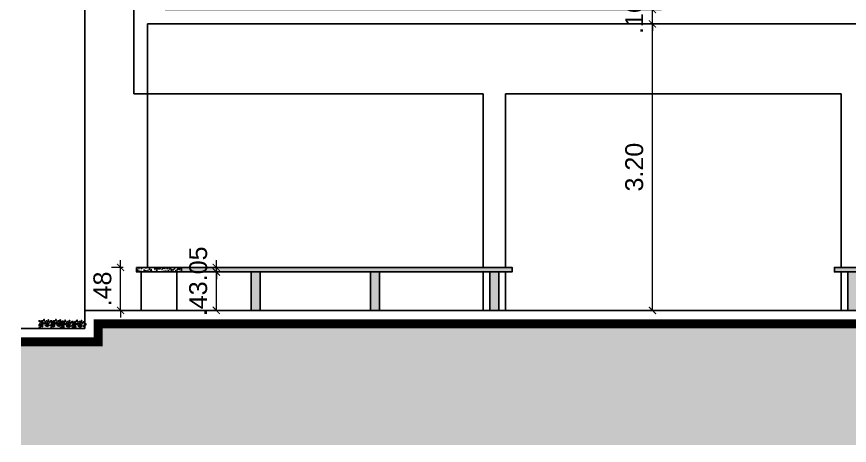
# Model space of a CAD drawing. Header units: metres. Extents: x 2440 to 5689, y 77 to 398.
# Drawn here: x 3404.16 to 3413.46, y 216.07 to 220.86 of the extents above; entities that cross this region are included whole.
import ezdxf

# ---------------------------------------------------------------- set-up
doc = ezdxf.new("R2010")
doc.units = ezdxf.units.M
doc.header["$LTSCALE"] = 7
doc.header["$MEASUREMENT"] = 0
doc.header["$PDMODE"] = 2
doc.layers.add('2prancha', color=4, linetype='Continuous', lineweight=18)
for name, color, linetype in [('COTA 1 100', 2, 'Continuous'), ('HACHURA', 251, 'Continuous'), ('PENA 0.15', 7, 'Continuous'), ('PENA 01', 1, 'Continuous'), ('PENA 02', 2, 'Continuous'), ('PENA 06', 6, 'Continuous'), ('VEG_PLANTAS', 94, 'Continuous')]:
    doc.layers.add(name, color=color, linetype=linetype)
doc.styles.add('Luana', font='arial.ttf')
doc.dimstyles.new('arial100', dxfattribs={"dimtxt": 0.2, "dimasz": 0.08, "dimexe": 0.1, "dimexo": 0.2, "dimgap": 0.1, "dimtad": 1, "dimzin": 4, "dimdsep": 46, "dimtxsty": 'Luana', "dimblk": 'ARCHTICK', "dimcen": 0, "dimclrd": 7, "dimclre": 7, "dimclrt": 256, "dimadec": 0, "dimazin": 0, "dimtfac": 1, "dimtix": 1, "dimtmove": 0, "dimatfit": 3, "dimldrblk": 'CLOSEDBLANK', "dimfxl": 0, "dimlwd": 5, "dimlwe": 5, "dimarcsym": 0})

# ---------------------------------------------------------------- blocks, each defined once
blk = doc.blocks.new('cacho6')
for centre, radius in [((-0.4162314897766209, 0.2422481668974825), 0.018353002582938), ((-0.3253869985356631, 0.2837365421311855), 0.0155581419045886), ((-0.2553069579882532, 0.2603993304662548), 0.0103822299248157), ((-0.1592713517848807, 0.3096667754603004), 0.0082006619767601), ((-0.0424712857318923, 0.2215039792806355), 0.0116054156875608), ((0.0146309651204746, 0.2526202607059105), 0.0183358022910445), ((0.1277052912489012, 0.2837365421309226), 0.0155581419045886), ((0.197785331796311, 0.2603993304659902), 0.0103822299248157), ((0.2938209379996834, 0.3096667754600357), 0.0082006619767601), ((0.4106210040526719, 0.2215039792803708), 0.0116054156875608), ((0.4677232549050388, 0.2526202607056458), 0.0183358022910445)]:
    blk.add_circle(centre, radius)
blk.add_arc((0.0368608000079434, 0.2422481668972178), 0.018353002582938, 202.9972204517854, 106.9767355820522)
for points, knots in [([(0, 0), (0.0168866115852637, 0.0129986778744744), (0.0487822139055965, 0.0389975826048446), (-0.0348721634708511, 0.0094002811660534), (-0.0423037393430548, 0.0945211168862947), (-0.0622960062190003, 0.0178862296488571), (-0.1764361591630603, 0.07331009418915), (-0.0405341420246117, 0.0710347041745649), (0.0784166213317121, 0.1167524509603481), (-0.0488515351239869, 0.0777765045061667), (0.0272239206148726, 0.2140740318109557), (-0.0667766707535122, 0.0680650442400808), (-0.0757106310377651, 0.2553915126321051), (-0.1038089232166186, 0.0707165699342998), (-0.1610390547265439, 0.2146285296095876), (0.0421737746973463, 0.2566836193728701), (-0.2970566023272596, 0.3037150450867507), (-0.125540831028971, 0.1125482674422749), (-0.2282824235411311, 0.2099274555710107), (-0.3212696669170469, 0.0939032807642519), (-0.1294788074087165, 0.1219606013547061), (-0.3501784961230925, -0.0046334894679667), (-0.3104480048872489, 0.1421474320336333), (-0.2526543876659986, 0.2297172060601529), (-0.4529463456651542, 0.2302710205234977), (-0.2719371325075599, 0.1279642726088586), (-0.4055539254846821, 0.0645002587488755), (-0.4478840796213321, 0.1295191552484312), (-0.4633377620424, 0.2183871557367745), (-0.5219578574532023, 0.1325064498414825), (-0.4277693066027127, 0.0909797677271431), (-0.4436301057888841, 0.0307177892529378), (-0.4530922897845642, 2.558e-13)], [0.0119653373187085, 0.0119653373187085, 0.0119653373187085, 0.0119653373187085, 0.0826093972063695, 0.1695586416530286, 0.2430435373258136, 0.2994075536037553, 0.4003944734615301, 0.5947086107148307, 0.690457771005494, 0.7856281890927757, 0.8915804121933081, 1.001822525838758, 1.123847518083621, 1.25155969898691, 1.356811214961988, 1.528140780572524, 1.78369963763388, 1.951889237564539, 2.052489614086571, 2.190103623799917, 2.31820733469182, 2.515510428153343, 2.701394114339793, 2.792269043503961, 2.948062415445121, 3.123128639304652, 3.249217463897882, 3.402203775967889, 3.477690971567545, 3.561629637085665, 3.701910996068317, 3.843182048075233, 3.843182048075233, 3.843182048075233, 3.843182048075233]), ([(0.4530922897845642, -2.647e-13), (0.4699789013698421, 0.0129986778742097), (0.5018745036901607, 0.0389975826045799), (0.4182201263137131, 0.0094002811657905), (0.4107885504415095, 0.0945211168860318), (0.3907962835655638, 0.0178862296485924), (0.2766561306215038, 0.0733100941888854), (0.4125581477599525, 0.0710347041743003), (0.5315089111162763, 0.1167524509600835), (0.4042407546605773, 0.07777650450590201), (0.4803162103994368, 0.2140740318106911), (0.3863156190310519, 0.0680650442398161), (0.3773816587467991, 0.2553915126318405), (0.3492833665679456, 0.0707165699340351), (0.2920532350580345, 0.2146285296093229), (0.4952660644819105, 0.2566836193726072), (0.1560356874573046, 0.3037150450864861), (0.3275514587555932, 0.112548267442012), (0.224809866243433, 0.209927455570746), (0.1318226228675172, 0.0939032807639873), (0.3236134823758476, 0.1219606013544414), (0.1029137936614717, -0.0046334894682314), (0.1426442848973153, 0.1421474320333687), (0.2004379021185656, 0.2297172060598882), (0.00014594411941, 0.230271020523233), (0.1811551572770185, 0.1279642726085939), (0.0475383642998821, 0.0645002587486108), (0.0052082101632323, 0.1295191552481665), (-0.0102454722578358, 0.2183871557365116), (-0.0502522251448454, 0.1597757161877062), (-0.0418230451557662, 0.1356404588979441), (-0.0368148217828122, 0.1280344641553253)], [0.0119653373187085, 0.0119653373187085, 0.0119653373187085, 0.0119653373187085, 0.0826093972063695, 0.1695586416530286, 0.2430435373258136, 0.2994075536037553, 0.4003944734615301, 0.5947086107148307, 0.690457771005494, 0.7856281890927757, 0.8915804121933081, 1.001822525838758, 1.123847518083621, 1.25155969898691, 1.356811214961988, 1.528140780572524, 1.78369963763388, 1.951889237564539, 2.052489614086571, 2.190103623799917, 2.31820733469182, 2.515510428153343, 2.701394114339793, 2.792269043503961, 2.948062415445121, 3.123128639304652, 3.249217463897882, 3.402203775967889, 3.477690971567545, 3.561629637085665, 3.606746477732273, 3.606746477732273, 3.606746477732273, 3.606746477732273]), ([(-0.0006372206962766, 0.0894061299759734), (0.0007318930238682, 0.0876653252858582), (0.0135092958937975, 0.0697082208195514), (0.0121825592891156, 0.0472412135392375), (0.0071939991802452, 0.0257806806731331)], [3.690803195293475, 3.690803195293475, 3.690803195293475, 3.690803195293475, 3.701910996068317, 3.803253898670838, 3.803253898670838, 3.803253898670838, 3.803253898670838])]:
    blk.add_open_spline(points, degree=3, knots=knots)
blk = doc.blocks.new('_ArchTick')
at = {"color": 0, "linetype": 'ByBlock', "const_width": 0.15}
blk.add_lwpolyline([(-0.5, -0.5), (0.5, 0.5)], dxfattribs=at)
blk = doc.blocks.new('*D139')
at = {"layer": 'COTA 1 100', "color": 7, "lineweight": 5, "ltscale": 1.5}
for p, q in [((3405.793842924212, 218.0067909407447), (3406.487973277231, 218.0067909407447)), ((3406.387973277231, 217.5767909407447), (3406.387973277231, 218.0067909407447)), ((3405.793842924212, 217.5767909407447), (3406.487973277231, 217.5767909407447))]:
    blk.add_line(p, q, dxfattribs=at)
at = {"layer": 'Defpoints', "color": 0, "ltscale": 1.5}
for p in [(3405.593842924212, 218.0067909407447), (3406.387973277231, 218.0067909407447), (3405.593842924212, 217.5767909407447)]:
    blk.add_point(p, dxfattribs=at)
at = {"layer": 'COTA 1 100', "color": 7, "lineweight": 5, "ltscale": 1.5, "xscale": 0.08, "yscale": 0.08, "zscale": 0.08}
for p, rotation in [((3406.387973277231, 218.0067909407447), 90), ((3406.387973277231, 217.5767909407447), 270)]:
    blk.add_blockref('_ArchTick', p, dxfattribs=dict(at, rotation=rotation))
at = {"layer": 'COTA 1 100', "ltscale": 1.5, "insert": (3406.185790466862, 217.7071775163753), "char_height": 0.2, "attachment_point": 5, "rotation": 90, "style": 'Luana'}
blk.add_mtext('.43', dxfattribs=at)
blk = doc.blocks.new('_ClosedBlank')
at = {"layer": '2prancha', "color": 0, "lineweight": -2}
for p, q in [((-1, 0.1666666666666667), (0, 0)), ((-1, 0.1666666666666667), (-1, -0.1666666666666667)), ((0, 0), (-1, -0.1666666666666667))]:
    blk.add_line(p, q, dxfattribs=at)
blk = doc.blocks.new('*D140')
at = {"layer": 'COTA 1 100', "color": 7, "lineweight": 5, "ltscale": 1.5}
for p, q in [((3406.387973277231, 218.0567909407447), (3406.387973277231, 218.1367909407447)), ((3405.793842924212, 218.0067909407447), (3406.487973277231, 218.0067909407447)), ((3406.243842924212, 218.0567909407447), (3406.487973277231, 218.0567909407447)), ((3406.387973277231, 218.0067909407447), (3406.387973277231, 218.0567909407447)), ((3406.387973277231, 218.0067909407447), (3406.387973277231, 217.9267909407446))]:
    blk.add_line(p, q, dxfattribs=at)
at = {"layer": 'Defpoints', "color": 0, "ltscale": 1.5}
for p in [(3405.593842924212, 218.0067909407447), (3406.043842924212, 218.0567909407447), (3406.387973277231, 218.0567909407447)]:
    blk.add_point(p, dxfattribs=at)
at = {"layer": 'COTA 1 100', "color": 7, "lineweight": 5, "ltscale": 1.5, "xscale": 0.08, "yscale": 0.08, "zscale": 0.08}
for p, rotation in [((3406.387973277231, 218.0567909407447), 270), ((3406.387973277231, 218.0067909407447), 90)]:
    blk.add_blockref('_ArchTick', p, dxfattribs=dict(at, rotation=rotation))
at = {"layer": 'COTA 1 100', "ltscale": 1.5, "insert": (3406.185858679686, 218.0967909407447), "char_height": 0.2, "attachment_point": 5, "rotation": 90, "style": 'Luana'}
blk.add_mtext('.05', dxfattribs=at)
blk = doc.blocks.new('*D141')
at = {"layer": 'COTA 1 100', "color": 7, "lineweight": 5, "ltscale": 1.5}
for p, q in [((3405.317891134781, 218.0567909407447), (3405.317891134781, 218.1367909407447)), ((3405.347349115034, 218.0567909407447), (3405.217891134781, 218.0567909407447)), ((3405.317891134781, 217.5767909407447), (3405.317891134781, 218.0567909407447)), ((3405.347349115034, 217.5767909407447), (3405.217891134781, 217.5767909407447)), ((3405.317891134781, 217.5767909407447), (3405.317891134781, 217.4967909407447))]:
    blk.add_line(p, q, dxfattribs=at)
at = {"layer": 'Defpoints', "color": 0, "ltscale": 1.5}
for p in [(3405.317891134781, 218.0567909407447), (3405.547349115034, 218.0567909407447), (3405.547349115034, 217.5767909407447)]:
    blk.add_point(p, dxfattribs=at)
at = {"layer": 'COTA 1 100', "color": 7, "lineweight": 5, "ltscale": 1.5, "xscale": 0.08, "yscale": 0.08, "zscale": 0.08}
for p, rotation in [((3405.317891134781, 218.0567909407447), 270), ((3405.317891134781, 217.5767909407447), 90)]:
    blk.add_blockref('_ArchTick', p, dxfattribs=dict(at, rotation=rotation))
at = {"layer": 'COTA 1 100', "ltscale": 1.5, "insert": (3405.115776537236, 217.8167909407453), "char_height": 0.2, "attachment_point": 5, "rotation": 90, "style": 'Luana'}
blk.add_mtext('.48', dxfattribs=at)
blk = doc.blocks.new('A$C39CA5F87')
at = {"layer": 'HACHURA'}
h = blk.add_hatch(dxfattribs=at)
h.set_pattern_fill('AR-SAND', color=256, scale=0.025, style=0)
h.set_pattern_definition([(37.50000000000001, (3.75, -1), (-0.001574833952740204, 0.04817059422532897), [0, -0.03800000000000001, 0, -0.0425, 0, -0.040625]), (7.499999999999999, (3.75, -1), (0.04424441763169318, 0.07055365163074351), [0, -0.0205, 0, -0.03425, 0, -0.013125]), (327.5, (3.719250000000102, -1), (0.07785354654378739, 0.0001414763384241235), [0, -0.0125, 0, -0.04500000000000001, 0, -0.05875]), (317.5, (3.719250000000102, -1), (0.07515316511430735, 0.02194188912335623), [0, -0.00625, 0, -0.0295, 0, -0.03375])])
h.paths.add_polyline_path([(-2.66666666666606, 0.42999999999995), (-2.766666666666424, 0.42999999999995), (-2.766666666666424, 0), (-2.66666666666606, 0)])
h.paths.add_polyline_path([(-1.33333333333303, 0.42999999999995), (-1.433333333333394, 0.42999999999995), (-1.433333333333394, 0), (-1.33333333333303, 0)])
h.paths.add_polyline_path([(0, 0.42999999999995), (-0.1000000000003638, 0.42999999999995), (-0.1000000000003638, 0), (0, 0)])
h.paths.add_polyline_path([(-3.545000000001437, 0.4800000000000182), (-3.545000000001437, 0.4300000000000068), (0.1500000000000909, 0.42999999999995), (0.1500000000000909, 0.4800000000000182)])
at = {"layer": 'PENA 01'}
for p, q in [((-2.766666666666424, 0), (-2.766666666666424, 0.42999999999995)), ((-2.66666666666606, 0), (-2.66666666666606, 0.42999999999995)), ((-1.433333333333394, 0), (-1.433333333333394, 0.42999999999995)), ((-1.33333333333303, 0), (-1.33333333333303, 0.42999999999995)), ((-0.1750000000001819, 0), (-0.1750000000001819, 0.42999999999995)), ((-0.1000000000003638, 0), (-0.1000000000003638, 0.42999999999995)), ((0, 0), (0, 0.42999999999995)), ((0.0749999999998181, 0), (0.0749999999998181, 0.42999999999995))]:
    blk.add_line(p, q, dxfattribs=at)
blk.add_lwpolyline([(-3.545000000001437, 0.42999999999995), (0.1500000000000909, 0.42999999999995), (0.1500000000000909, 0.4800000000000182), (-3.545000000001437, 0.4800000000000182)], dxfattribs=at)
blk = doc.blocks.new('*D152')
at = {"layer": 'COTA 1 100', "color": 7, "lineweight": 5}
for p, q in [((3413.242349115036, 220.7767909407447), (3411.159639110272, 220.7767909407447)), ((3411.259639110272, 217.5767909407447), (3411.259639110272, 220.7767909407447)), ((3413.242349115036, 217.5767909407447), (3411.159639110272, 217.5767909407447))]:
    blk.add_line(p, q, dxfattribs=at)
at = {"layer": 'Defpoints', "color": 0}
for p in [(3411.259639110272, 220.7767909407447), (3413.442349115036, 220.7767909407447), (3413.442349115036, 217.5767909407447)]:
    blk.add_point(p, dxfattribs=at)
at = {"layer": 'COTA 1 100', "color": 7, "lineweight": 5, "xscale": 0.08, "yscale": 0.08, "zscale": 0.08}
for p, rotation in [((3411.259639110272, 220.7767909407447), 90), ((3411.259639110272, 217.5767909407447), 270)]:
    blk.add_blockref('_ArchTick', p, dxfattribs=dict(at, rotation=rotation))
at = {"layer": 'COTA 1 100', "insert": (3411.057456299903, 219.1767909407452), "char_height": 0.2, "attachment_point": 5, "rotation": 90, "style": 'Luana'}
blk.add_mtext('3.20', dxfattribs=at)
blk = doc.blocks.new('*D153')
at = {"layer": 'COTA 1 100', "color": 7, "lineweight": 5}
for p, q in [((3411.259639110272, 220.9367909407446), (3411.259639110272, 221.0167909407446)), ((3405.817349115034, 220.9367909407446), (3411.359639110271, 220.9367909407446)), ((3411.259639110272, 220.7767909407447), (3411.259639110272, 220.9367909407446)), ((3413.242349115036, 220.7767909407447), (3411.159639110272, 220.7767909407447)), ((3411.259639110272, 220.7767909407447), (3411.259639110272, 220.6967909407446))]:
    blk.add_line(p, q, dxfattribs=at)
at = {"layer": 'Defpoints', "color": 0}
for p in [(3405.617349115034, 220.9367909407446), (3411.259639110272, 220.9367909407446), (3413.442349115036, 220.7767909407447)]:
    blk.add_point(p, dxfattribs=at)
at = {"layer": 'COTA 1 100', "color": 7, "lineweight": 5, "xscale": 0.08, "yscale": 0.08, "zscale": 0.08}
for p, rotation in [((3411.259639110272, 220.9367909407446), 270), ((3411.259639110272, 220.7767909407447), 90)]:
    blk.add_blockref('_ArchTick', p, dxfattribs=dict(at, rotation=rotation))
at = {"layer": 'COTA 1 100', "insert": (3411.057524512727, 220.8567909407452), "char_height": 0.2, "attachment_point": 5, "rotation": 90, "style": 'Luana'}
blk.add_mtext('.16', dxfattribs=at)

msp = doc.modelspace()

# ---------------------------------------------------------------- hatches: boundary and pattern name
at = {"layer": 'HACHURA'}
h = msp.add_hatch(dxfattribs=at)
h.set_pattern_fill('AR-SAND', color=256, scale=0.025, style=0)
h.set_pattern_definition([(37.50000000000001, (7003.542434353253, 697.3405933720155), (-0.001574833952740204, 0.04817059422532897), [0, -0.03800000000000001, 0, -0.0425, 0, -0.040625]), (7.499999999999999, (7003.542434353253, 697.3405933720155), (0.04424441763169318, 0.07055365163074351), [0, -0.0205, 0, -0.03425, 0, -0.013125]), (327.5, (7003.511684353253, 697.3405933720155), (0.07785354654378739, 0.0001414763384241235), [0, -0.0125, 0, -0.04500000000000001, 0, -0.05875]), (317.5, (7003.511684353253, 697.3405933720155), (0.07515316511430735, 0.02194188912335623), [0, -0.00625, 0, -0.0295, 0, -0.03375])])
h.paths.add_polyline_path([(3415.241910992804, 218.0451575423072), (3415.235560992804, 218.0461993391822), (3415.14559634044, 218.0461993391822), (3415.142427142706, 218.0430243391822), (3415.126957713344, 218.0067909407447), (3415.245832491398, 218.0067909407447)])
h.paths.add_polyline_path([(3415.464160992803, 218.0409159407447), (3415.449344842901, 218.0388075423072), (3415.436644842901, 218.0472659407448), (3415.396427142706, 218.0472659407448), (3415.379494067755, 218.0451575423072), (3415.37630592132, 218.0067909407447), (3415.476202343596, 218.0067909407447)])
h.paths.add_polyline_path([(3413.542349115036, 218.0067909407447), (3413.442349115036, 218.0067909407447), (3413.442349115036, 217.5767909407447), (3413.542349115036, 217.5767909407447)])
h.paths.add_polyline_path([(3414.875682448369, 218.0067909407447), (3414.775682448369, 218.0067909407447), (3414.775682448369, 217.5767909407447), (3414.875682448369, 217.5767909407447)])
h.paths.add_polyline_path([(3416.209015781702, 218.0067909407447), (3416.109015781702, 218.0067909407447), (3416.109015781702, 217.5767909407447), (3416.209015781702, 217.5767909407447)])
h.paths.add_polyline_path([(3417.542349115035, 218.0067909407447), (3417.442349115035, 218.0067909407447), (3417.442349115035, 217.5767909407447), (3417.542349115035, 217.5767909407447)])
h.paths.add_polyline_path([(3415.932299806245, 218.0567909407447), (3415.934060992803, 218.0515075423072), (3415.937235992803, 218.0515075423072), (3415.939231810265, 218.0067909407447), (3417.692349115035, 218.0067909407447), (3417.692349115035, 218.0567909407447)])
h.paths.add_polyline_path([(3415.783777530287, 218.0472659408047), (3415.779157792033, 218.0067909407446), (3415.80427134643, 218.0067909407446), (3415.807060992804, 218.045157542307), (3415.811294842901, 218.0472659407449), (3415.809177530279, 218.0515075423065), (3415.809739694249, 218.0567909407447), (3415.784749558411, 218.0567909407448)])
h.paths.add_polyline_path([(3414.977266517301, 218.0067909407447), (3414.981560992803, 218.0451575423056), (3414.986036612418, 218.0567909407448), (3413.292349115035, 218.0567909407447), (3413.292349115035, 218.0067909407447)])
h.paths.add_polyline_path([(3415.241910992804, 218.0451575423071), (3415.241910992804, 218.0567909407448), (3415.149836380377, 218.0567909407448), (3415.146660992803, 218.047265940744), (3415.14559634044, 218.0461993391822), (3415.235560992803, 218.0461993391822)])
h.paths.add_polyline_path([(3415.330810992803, 218.0067909407447), (3415.330810992803, 218.0567909407448), (3415.312852772829, 218.0567909407448), (3415.307060708604, 218.0067909407447)])
h.paths.add_polyline_path([(3415.625592941466, 218.0067909407446), (3415.608706213547, 218.0567909407449), (3415.382139642706, 218.0567909407448), (3415.382139642706, 218.0454869524178), (3415.396427142706, 218.0472659407448), (3415.436644842901, 218.0472659407447), (3415.449344842901, 218.0388075423073), (3415.464160992803, 218.0409159407447), (3415.476202343596, 218.0067909407447)])
h.paths.add_polyline_path([(3415.658894842901, 218.0430243391809), (3415.675827530279, 218.0091659407464), (3415.683765127173, 218.0567909407448), (3415.654305975714, 218.0567909407448)])
at = {"layer": 'PENA 01', "ltscale": 1.5}
h = msp.add_hatch(dxfattribs=at)
h.set_pattern_fill('AR-CONC', color=256, scale=0.01, style=0, double=1)
h.set_pattern_definition([(49.99999999999999, (3405.497349115034, 218.0067909407447), (0.07172601826007535, -0.006275213498259511), [0.0075, -0.0825]), (355, (3405.497349115034, 218.0067909407447), (-0.0138751333613, 0.07521921337000119), [0.006, -0.066]), (100.4514, (3405.503326283033, 218.0062680067447), (0.05785093817140216, 0.06894395420609536), [0.006374019000000001, -0.0701142112]), (46.18420000000002, (3405.497349115034, 218.0267909407447), (0.1067241048625645, -0.01655190143290181), [0.01124999999999999, -0.1237499999999999]), (96.6356, (3405.506242789534, 218.0254116100447), (0.09346627055487033, 0.09741178709004418), [0.0095610288, -0.1051713]), (351.1842, (3405.497349115034, 218.0267909407447), (0.09346619451336272, 0.09741186009253246), [0.009000000000000001, -0.099]), (21, (3405.507349115034, 218.0217909407446), (0.05969070521184617, -0.04026188906653388), [0.0075, -0.0825]), (326.0000000000001, (3405.507349115034, 218.0217909407446), (0.02433153319215817, 0.0725150045046853), [0.006, -0.066]), (71.4514, (3405.512323338334, 218.0184357801446), (0.084022262858149, 0.03225304967099524), [0.006374019000000001, -0.0701142112]), (37.50000000000001, (3405.497349115034, 218.0067909407447), (0.001215985531729067, 0.03328938538313115), [0, -0.0652, 0, -0.067, 0, -0.06625]), (7.499999999999999, (3405.497349115034, 218.0067909407447), (0.02630695374421486, 0.03944117118823603), [0, -0.0382, 0, -0.0637, 0, -0.02525]), (327.5, (3405.475049115033, 218.0067909407447), (0.0533822436172409, -0.002255487173437976), [0, -0.025, 0, -0.078, 0, -0.1035]), (317.5, (3405.465049115034, 218.0067909407447), (0.05831861693423862, 0.01001049823323177), [0, -0.0325, 0, -0.0518, 0, -0.0735])])
h.paths.add_polyline_path([(3405.997349115034, 218.0567909407447), (3405.497349115034, 218.0567909407447), (3405.497349115034, 218.0067909407447), (3405.997349115034, 218.0067909407447)])
at = {"layer": 'PENA 01'}
h = msp.add_hatch(dxfattribs=at)
h.set_pattern_fill('EARTH', color=256, scale=0.75, angle=45, style=0, double=1)
h.set_pattern_definition([(45, (9241.491680741257, 518.7442862187713), (2.775557561562891e-17, 0.2651650429449554), [0.1875, -0.1875]), (45, (9241.441962295705, 518.7940046643236), (2.775557561562891e-17, 0.2651650429449554), [0.1875, -0.1875]), (45, (9241.392243850152, 518.8437231098757), (2.775557561562891e-17, 0.2651650429449554), [0.1875, -0.1875]), (135, (9241.392243850152, 518.8768687402438), (-0.2651650429449553, 5.551115123125783e-17), [0.1875, -0.1875]), (135, (9241.441962295705, 518.9265871857959), (-0.2651650429449553, 5.551115123125783e-17), [0.1875, -0.1875]), (135, (9241.491680741257, 518.9763056313482), (-0.2651650429449553, 5.551115123125783e-17), [0.1875, -0.1875])])
h.paths.add_polyline_path([(3457.169859269, 217.2875820261542, 0.1357259959442292), (3457.118479412399, 217.3017909407447), (3456.665018832107, 217.3017909407447), (3456.665018832107, 216.0707452039405), (3461.057192037301, 216.0707452039405), (3461.057192037301, 216.5567909407447), (3458.779522593308, 216.5567909407447, -0.1103509840018298), (3458.673122508483, 216.5805631308957)])
h.paths.add_polyline_path([(3456.48707530475, 217.3017909407447), (3453.367349115032, 217.3017909407447), (3453.367349115032, 217.4517909407447), (3449.567349115034, 217.4517909407447), (3449.567349115034, 217.4267909407447), (3445.417349115034, 217.4267909407447), (3445.417349115034, 217.4517909407447), (3441.417349115034, 217.4517909407447), (3434.592535619821, 217.4667909407447), (3434.592535619821, 217.4467909407447), (3425.521257810338, 217.4467909407447), (3425.521257810338, 217.4267909407447), (3405.067349115034, 217.4267909407447), (3405.067349115034, 217.2267909407446), (3404.206918748602, 217.2267909407446), (3404.206918748602, 216.0760830836884), (3456.48707530475, 216.0760830836884)])

# ---------------------------------------------------------------- linework, layer by layer
at = {"layer": 'PENA 0.15'}
for points in [[(3404.917349115034, 217.5767909407447), (3404.917349115034, 223.2367909407446)], [(3405.617349115033, 218.0567909407447), (3405.617349115033, 220.7767909407447)]]:
    msp.add_lwpolyline(points, dxfattribs=at)
at = {"layer": 'PENA 01'}
for p, q in [((3405.617349115034, 219.9967909407447), (3409.367349115035, 219.9967909407446)), ((3409.367349115035, 218.0567909407447), (3409.367349115035, 219.9967909407447)), ((3409.617349115035, 218.0567909407447), (3409.617349115035, 219.9967909407447)), ((3409.617349115034, 219.9967909407446), (3413.367349115034, 219.9967909407446)), ((3413.367349115035, 218.0567909407447), (3413.367349115035, 219.9967909407447)), ((3409.367349115035, 217.5767909407447), (3409.367349115035, 218.0067909407447)), ((3409.617349115035, 217.5767909407447), (3409.617349115035, 218.0067909407447)), ((3413.367349115035, 217.5767909407447), (3413.367349115035, 218.0067909407447)), ((3413.442349115036, 217.5767909407447), (3413.442349115036, 218.0067909407447))]:
    msp.add_line(p, q, dxfattribs=at)
msp.add_lwpolyline([(3414.986036612418, 218.0567909407447), (3413.292349115035, 218.0567909407447), (3413.292349115035, 218.0067909407447), (3414.977266517301, 218.0067909407447)], dxfattribs=at)
at = {"layer": 'PENA 02', "ltscale": 1.5}
for points in [[(3405.547349115034, 218.0067909407447), (3405.547349115034, 218.0067909407447), (3405.547349115034, 217.5767909407447)], [(3405.947349115033, 218.0067909407447), (3405.947349115033, 218.0067909407447), (3405.947349115033, 217.5767909407447)]]:
    msp.add_lwpolyline(points, dxfattribs=at)
at = {"layer": 'PENA 02', "const_width": 0.1}
msp.add_lwpolyline([(3456.48707530475, 217.3017909407447), (3453.367349115032, 217.3017909407447), (3453.367349115032, 217.4517909407447), (3449.567349115034, 217.4517909407447), (3449.567349115034, 217.4267909407447), (3445.417349115034, 217.4267909407447), (3445.417349115034, 217.4517909407447), (3441.417349115034, 217.4517909407447), (3441.417349115034, 217.4667909407447), (3434.592535619821, 217.4667909407447), (3434.592535619821, 217.4467909407447), (3425.521257810338, 217.4467909407447), (3425.521257810338, 217.4267909407447), (3405.067349115034, 217.4267909407447), (3405.067349115034, 217.2267909407446), (3404.206918748602, 217.2267909407446)], dxfattribs=at)
at = {"layer": 'PENA 06'}
for p, q in [((3405.467349115034, 219.9967909407447), (3405.467349115034, 222.0367909407446)), ((3405.617349115034, 219.9967909407447), (3405.617349115034, 220.7767909407447)), ((3429.417349115034, 220.7767909407446), (3405.617349115034, 220.7767909407447)), ((3405.617349115034, 219.9967909407447), (3405.467349115034, 219.9967909407447))]:
    msp.add_line(p, q, dxfattribs=at)
at = {"layer": 'PENA 06', "ltscale": 1.5}
msp.add_lwpolyline([(3405.497349115034, 218.0567909407447), (3405.997349115034, 218.0567909407447), (3405.997349115034, 218.0067909407447), (3405.497349115034, 218.0067909407447)], close=True, dxfattribs=at)
for points in [[(3404.917349115034, 217.5767909407447), (3404.917349115034, 217.3767909407447), (3404.206918748602, 217.3767909407446)], [(3404.917349115034, 217.5767909407447), (3425.371257810338, 217.5767909407447)]]:
    msp.add_lwpolyline(points, dxfattribs=at)

# ---------------------------------------------------------------- block references
at = {"layer": 'PENA 06'}
msp.add_blockref('A$C39CA5F87', (3409.542349115035, 217.5767909407447), dxfattribs=at)
at = {"layer": 'VEG_PLANTAS', "xscale": -0.2913324155519772, "yscale": 0.2913324155519772, "zscale": 0.2913324155519772}
for p in [(3404.548417376643, 217.3843024027338), (3404.785348643783, 217.3767912977517)]:
    msp.add_blockref('cacho6', p, dxfattribs=at)

# ---------------------------------------------------------------- dimensions: what is measured, and where the dimension line sits
at = {"layer": 'COTA 1 100'}
dim = msp.add_linear_dim(base=(3411.259639110272, 220.9367909407446), p1=(3413.442349115036, 220.7767909407447), p2=(3405.617349115034, 220.9367909407446), angle=90, dimstyle='arial100', override={"dimtmove": 1}, dxfattribs=at)
dim.commit()
dim.dimension.update_dxf_attribs({"geometry": '*D153', "text_midpoint": (3411.057524512727, 220.8567909407452)})
dim = msp.add_linear_dim(base=(3411.259639110272, 220.7767909407447), p1=(3413.442349115036, 217.5767909407447), p2=(3413.442349115036, 220.7767909407447), angle=90, dimstyle='arial100', dxfattribs=at)
dim.commit()
dim.dimension.update_dxf_attribs({"geometry": '*D152', "text_midpoint": (3411.057456299903, 219.1767909407452)})
at = {"layer": 'COTA 1 100', "ltscale": 1.5}
dim = msp.add_linear_dim(base=(3406.387973277231, 218.0567909407447), p1=(3405.593842924212, 218.0067909407447), p2=(3406.043842924212, 218.0567909407447), angle=90, dimstyle='arial100', override={"dimtmove": 1}, dxfattribs=at)
dim.commit()
dim.dimension.update_dxf_attribs({"geometry": '*D140', "text_midpoint": (3406.387973277231, 218.0967909407447), "dimtype": 160})
dim = msp.add_linear_dim(base=(3405.317891134781, 218.0567909407447), p1=(3405.547349115034, 217.5767909407447), p2=(3405.547349115034, 218.0567909407447), angle=90, dimstyle='arial100', override={"dimtmove": 1}, dxfattribs=at)
dim.commit()
dim.dimension.update_dxf_attribs({"geometry": '*D141', "text_midpoint": (3405.115776537236, 217.8167909407453)})
dim = msp.add_linear_dim(base=(3406.387973277231, 218.0067909407447), p1=(3405.593842924212, 217.5767909407447), p2=(3405.593842924212, 218.0067909407447), angle=90, dimstyle='arial100', dxfattribs=at)
dim.commit()
dim.dimension.update_dxf_attribs({"geometry": '*D139', "text_midpoint": (3406.387973277231, 217.7071775163753), "dimtype": 160})

doc.saveas('drawing.dxf')
